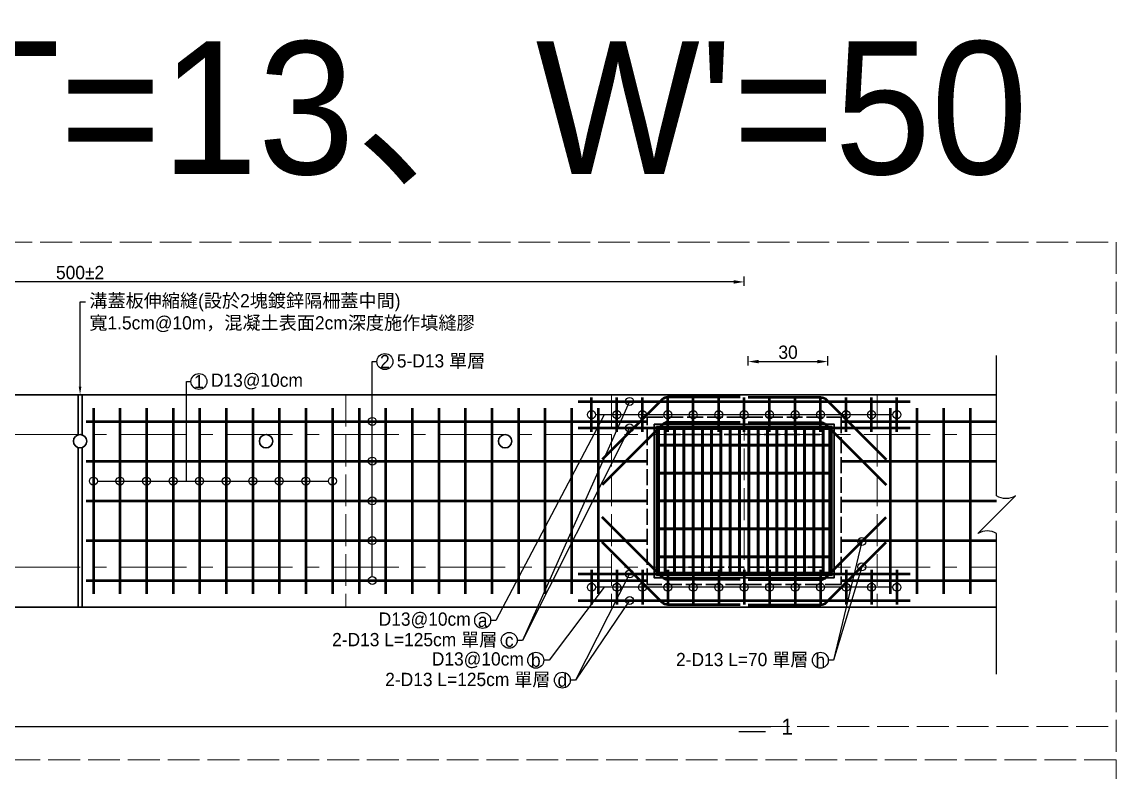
# Model space of a CAD drawing. Extents: x -4891 to 4829, y -5666 to -3242.
# Drawn here: x -1632.8 to -1220.9, y -4545.9 to -4263.3 of the extents above; entities that cross this region are included whole.
import ezdxf
from ezdxf import colors
from ezdxf.entities.mleader import LeaderData, LeaderLine
from ezdxf.math import Vec2, Vec3

# ---------------------------------------------------------------- set-up
doc = ezdxf.new("R2010")
doc.units = 0
doc.header["$MEASUREMENT"] = 0
doc.linetypes.add('ACAD_ISO02W100', pattern=[15, 12, -3])
doc.linetypes.add('CENTERX2', pattern=[4, 2.5, -0.5, 0.5, -0.5])
doc.layers.add('一、4.基本-隱藏', color=9, linetype='ACAD_ISO02W100', lineweight=20, plot=False)
doc.layers.add('三、3.文字-註解文字', color=2, linetype='Continuous')
for name, color, linetype, lineweight in [('二、1.繪圖-既有設施', 8, 'Continuous', 20), ('二、2.繪圖-施作項目', 181, 'Continuous', 30), ('二、5.繪圖-鋼筋', 60, 'Continuous', 50), ('二、6.繪圖-其他施作項目', 35, 'Continuous', 30)]:
    doc.layers.add(name, color=color, linetype=linetype, lineweight=lineweight)
doc.styles.add('次圖名(詳圖)', font='MS PGothic.ttf', dxfattribs={"height": 6})
doc.styles.add('註解文字', font='MS PGothic.ttf', dxfattribs={"height": 5})
doc.dimstyles.new('註解文字', dxfattribs={"dimtxt": 5, "dimasz": 4, "dimexe": 2, "dimexo": 2.5, "dimgap": 1, "dimtad": 2, "dimzin": 0, "dimdsep": 46, "dimtxsty": '註解文字', "dimcen": 0.1, "dimclrd": 144, "dimclre": 144, "dimclrt": 256, "dimadec": 0, "dimazin": 0, "dimtfac": 1, "dimtofl": 0, "dimtmove": 0, "dimatfit": 3, "dimfxl": 1.5, "dimfxlon": 1, "dimtolj": 1, "dimtzin": 0, "dimlwd": -1, "dimlwe": -1, "dimarcsym": 1})
pattern_1 = [(45, (-2681.2158, -4235.1416), (-2.65165, 2.65165), []), (45, (-2680.332, -4235.1416), (-2.65165, 2.65165), []), (45, (-2679.448, -4235.1416), (-2.65165, 2.65165), []), (45, (-2678.564, -4235.1416), (-2.65165, 2.65165), [])]

# ---------------------------------------------------------------- blocks, each defined once
blk = doc.blocks.new('_None')
blk = doc.blocks.new('_Small')
at = {"color": 0, "linetype": 'ByBlock', "lineweight": -2}
blk.add_circle((0, 0), 0.25, dxfattribs=at)
blk = doc.blocks.new('*D119')
at = {"layer": 'Defpoints', "color": 0, "transparency": 16777216}
for p in [(-1860.85, -4361.3), (-1860.85, -4413.99), (-1360.85, -4413.99)]:
    blk.add_point(p, dxfattribs=at)
at = {"layer": '三、3.文字-註解文字', "color": 144, "transparency": 16777216}
for p, q in [((-1860.85, -4362.8), (-1860.85, -4359.3)), ((-1364.85, -4361.3), (-1856.85, -4361.3)), ((-1360.85, -4362.8), (-1360.85, -4359.3))]:
    blk.add_line(p, q, dxfattribs=at)
for points in [[(-1856.85, -4360.63), (-1856.85, -4361.96), (-1860.85, -4361.3)], [(-1364.85, -4360.63), (-1364.85, -4361.96), (-1360.85, -4361.3)]]:
    blk.add_solid(points, dxfattribs=at)
at = {"layer": '三、3.文字-註解文字', "transparency": 16777216, "insert": (-1610.85, -4357.8), "char_height": 5, "attachment_point": 5, "style": '註解文字'}
blk.add_mtext('\\A1;500±2', dxfattribs=at)
blk = doc.blocks.new('*D124')
at = {"layer": 'Defpoints', "color": 0, "linetype": 'Continuous', "transparency": 16777216}
for p in [(-1329.35, -4391.3), (-1359.35, -4409.91), (-1329.35, -4409.91)]:
    blk.add_point(p, dxfattribs=at)
at = {"layer": '三、3.文字-註解文字', "color": 144, "transparency": 16777216}
for p, q in [((-1359.35, -4392.8), (-1359.35, -4389.3)), ((-1329.35, -4392.8), (-1329.35, -4389.3)), ((-1355.35, -4391.3), (-1333.35, -4391.3))]:
    blk.add_line(p, q, dxfattribs=at)
at = {"layer": '三、3.文字-註解文字', "color": 144, "linetype": 'Continuous', "transparency": 16777216}
for points in [[(-1355.35, -4390.63), (-1355.35, -4391.96), (-1359.35, -4391.3)], [(-1333.35, -4390.63), (-1333.35, -4391.96), (-1329.35, -4391.3)]]:
    blk.add_solid(points, dxfattribs=at)
at = {"layer": '三、3.文字-註解文字', "linetype": 'Continuous', "transparency": 16777216, "insert": (-1344.35, -4387.8), "char_height": 5, "attachment_point": 5, "style": '註解文字'}
blk.add_mtext('\\A1;30', dxfattribs=at)

msp = doc.modelspace()

# ---------------------------------------------------------------- hatches: boundary and pattern name
at = {"layer": '二、6.繪圖-其他施作項目'}
h = msp.add_hatch(color=256, dxfattribs=at)
h.dxf.hatch_style = 1
h.paths.add_polyline_path([(-1394.755, -4472.696), (-1326.955, -4472.696), (-1326.955, -4414.896), (-1394.755, -4414.896)])
h.paths.add_polyline_path([(-1393.855, -4415.796), (-1327.855, -4415.796), (-1327.855, -4471.796), (-1393.855, -4471.796)], flags=16)
h = msp.add_hatch(dxfattribs=at)
h.set_pattern_fill('ANSI34', color=256, scale=5)
h.set_pattern_definition(pattern_1)
h.paths.add_polyline_path([(-1328.855, -4422.546), (-1392.855, -4422.546), (-1392.855, -4423.046), (-1328.855, -4423.046)])
h = msp.add_hatch(dxfattribs=at)
h.set_pattern_fill('ANSI34', color=256, scale=5)
h.set_pattern_definition(pattern_1)
h.paths.add_polyline_path([(-1328.855, -4433.046), (-1392.855, -4433.046), (-1392.855, -4433.546), (-1328.855, -4433.546)])
h = msp.add_hatch(dxfattribs=at)
h.set_pattern_fill('ANSI34', color=256, scale=5)
h.set_pattern_definition(pattern_1)
h.paths.add_polyline_path([(-1328.855, -4443.546), (-1392.855, -4443.546), (-1392.855, -4444.046), (-1328.855, -4444.046)])
h = msp.add_hatch(dxfattribs=at)
h.set_pattern_fill('ANSI34', color=256, scale=5)
h.set_pattern_definition(pattern_1)
h.paths.add_polyline_path([(-1328.855, -4454.046), (-1392.855, -4454.046), (-1392.855, -4454.546), (-1328.855, -4454.546)])
h = msp.add_hatch(dxfattribs=at)
h.set_pattern_fill('ANSI34', color=256, scale=5)
h.set_pattern_definition(pattern_1)
h.paths.add_polyline_path([(-1328.855, -4464.546), (-1392.855, -4464.546), (-1392.855, -4465.046), (-1328.855, -4465.046)])

# ---------------------------------------------------------------- linework, layer by layer
at = {"layer": '一、4.基本-隱藏'}
for points in [[(-2000.855, -4346.296), (-1220.855, -4346.296), (-1220.855, -4853.296), (-2000.855, -4853.296)], [(-2000.855, -4346.296), (-1220.855, -4346.296), (-1220.855, -4541.296), (-2000.855, -4541.296)]]:
    msp.add_lwpolyline(points, close=True, dxfattribs=at)
for points in [[(-1510.855, -4403.796), (-1510.855, -4483.796)], [(-1410.855, -4403.796), (-1410.855, -4483.796)], [(-1310.855, -4403.796), (-1310.855, -4483.796)], [(-1360.855, -4408.989), (-1360.855, -4483.796)], [(-2000.855, -4528.796), (-1220.855, -4528.796)]]:
    msp.add_lwpolyline(points, dxfattribs=at)
at = {"layer": '三、3.文字-註解文字'}
msp.add_lwpolyline([(-1265.855, -4508.989), (-1265.855, -4456.06, 0.2828427), (-1272.926, -4456.06), (-1258.784, -4441.918, -0.2828427), (-1265.855, -4441.918), (-1265.855, -4388.989)], format="xyb", dxfattribs=at)
at = {"layer": '三、3.文字-註解文字', "color": 144}
for points in [[(-1304.855, -4411.296), (-1416.855, -4411.296)], [(-1604.355, -4436.296), (-1517.355, -4436.296)], [(-1304.855, -4476.296), (-1416.855, -4476.296)]]:
    msp.add_lwpolyline(points, dxfattribs=at)
at = {"layer": '三、3.文字-註解文字'}
for points in [[(-1870.855, -4528.796), (-1350.855, -4528.796)], [(-1352.855, -4530.796), (-1362.855, -4530.796)]]:
    msp.add_lwpolyline(points, dxfattribs=at)
for centre in [(-1496.105, -4391.296), (-1566.105, -4398.796), (-1459.308, -4488.796), (-1449.308, -4496.296), (-1439.308, -4503.796), (-1332.191, -4503.796), (-1429.308, -4511.296)]:
    msp.add_circle(centre, 3, dxfattribs=at)
at = {"layer": '三、3.文字-註解文字', "color": 144}
for centre in [(-1418.355, -4411.296), (-1408.772, -4411.296), (-1399.188, -4411.296), (-1389.605, -4411.296), (-1380.022, -4411.296), (-1370.438, -4411.296), (-1360.855, -4411.296), (-1351.272, -4411.296), (-1341.688, -4411.296), (-1332.105, -4411.296), (-1322.522, -4411.296), (-1312.938, -4411.296), (-1303.355, -4411.296), (-1500.855, -4413.833), (-1500.855, -4428.796), (-1605.855, -4436.296), (-1595.855, -4436.296), (-1585.855, -4436.296), (-1575.855, -4436.296), (-1565.855, -4436.296), (-1555.855, -4436.296), (-1545.855, -4436.296), (-1535.855, -4436.296), (-1525.855, -4436.296), (-1515.855, -4436.296), (-1500.855, -4443.758), (-1500.855, -4458.721), (-1500.855, -4473.758), (-1418.355, -4476.296), (-1408.772, -4476.296), (-1399.188, -4476.296), (-1389.605, -4476.296), (-1380.022, -4476.296), (-1370.438, -4476.296), (-1360.855, -4476.296), (-1351.272, -4476.296), (-1341.688, -4476.296), (-1332.105, -4476.296), (-1322.522, -4476.296), (-1312.938, -4476.296), (-1303.355, -4476.296)]:
    msp.add_circle(centre, 1.5, dxfattribs=at)
at = {"layer": '二、1.繪圖-既有設施', "linetype": 'CENTERX2', "ltscale": 10}
for points in [[(-1955.855, -4418.796), (-1265.855, -4418.796)], [(-1955.855, -4468.796), (-1265.855, -4468.796)]]:
    msp.add_lwpolyline(points, dxfattribs=at)
at = {"layer": '二、2.繪圖-施作項目', "linetype": 'Continuous'}
for points in [[(-1955.855, -4403.796), (-1265.855, -4403.796)], [(-1611.605, -4403.796), (-1611.605, -4418.911)], [(-1610.105, -4403.796), (-1610.105, -4418.911)], [(-1611.605, -4423.681), (-1611.605, -4483.796)], [(-1610.105, -4423.681), (-1610.105, -4483.796)], [(-1955.855, -4483.796), (-1265.855, -4483.796)]]:
    msp.add_lwpolyline(points, dxfattribs=at)
at = {"layer": '二、5.繪圖-鋼筋'}
for points in [[(-1423.355, -4406.296), (-1298.355, -4406.296)], [(-1418.355, -4417.796), (-1418.355, -4404.796)], [(-1408.772, -4417.796), (-1408.772, -4404.796)], [(-1399.188, -4417.796), (-1399.188, -4404.796)], [(-1389.605, -4417.796), (-1389.605, -4404.796)], [(-1380.022, -4417.796), (-1380.022, -4404.796)], [(-1370.438, -4417.796), (-1370.438, -4404.796)], [(-1360.855, -4417.796), (-1360.855, -4404.796)], [(-1351.272, -4417.796), (-1351.272, -4404.796)], [(-1341.688, -4417.796), (-1341.688, -4404.796)], [(-1332.105, -4417.796), (-1332.105, -4404.796)], [(-1322.522, -4417.796), (-1322.522, -4404.796)], [(-1312.938, -4417.796), (-1312.938, -4404.796)], [(-1303.355, -4417.796), (-1303.355, -4404.796)], [(-1605.855, -4408.796), (-1605.855, -4478.796)], [(-1595.855, -4408.796), (-1595.855, -4478.796)], [(-1585.855, -4408.796), (-1585.855, -4478.796)], [(-1575.855, -4408.796), (-1575.855, -4478.796)], [(-1565.855, -4408.796), (-1565.855, -4478.796)], [(-1555.855, -4408.796), (-1555.855, -4478.796)], [(-1545.855, -4408.796), (-1545.855, -4478.796)], [(-1535.855, -4408.796), (-1535.855, -4478.796)], [(-1525.855, -4408.796), (-1525.855, -4478.796)], [(-1515.855, -4408.796), (-1515.855, -4478.796)], [(-1505.855, -4408.796), (-1505.855, -4478.796)], [(-1495.855, -4408.796), (-1495.855, -4478.796)], [(-1485.855, -4408.796), (-1485.855, -4478.796)], [(-1475.855, -4408.796), (-1475.855, -4478.796)], [(-1465.855, -4408.796), (-1465.855, -4478.796)], [(-1455.855, -4408.796), (-1455.855, -4478.796)], [(-1445.855, -4408.796), (-1445.855, -4478.796)], [(-1435.855, -4408.796), (-1435.855, -4478.796)], [(-1425.855, -4408.796), (-1425.855, -4478.796)], [(-1415.855, -4408.796), (-1415.855, -4478.796)], [(-1305.855, -4408.796), (-1305.855, -4478.796)], [(-1295.855, -4408.796), (-1295.855, -4478.796)], [(-1285.855, -4408.796), (-1285.855, -4478.796)], [(-1275.855, -4408.796), (-1275.855, -4478.796)], [(-1423.355, -4416.296), (-1298.355, -4416.296)], [(-1423.355, -4471.296), (-1298.355, -4471.296)], [(-1418.355, -4469.796), (-1418.355, -4482.796)], [(-1408.772, -4469.796), (-1408.772, -4482.796)], [(-1399.188, -4469.796), (-1399.188, -4482.796)], [(-1389.605, -4469.796), (-1389.605, -4482.796)], [(-1380.022, -4469.796), (-1380.022, -4482.796)], [(-1370.438, -4469.796), (-1370.438, -4482.796)], [(-1360.855, -4469.796), (-1360.855, -4482.796)], [(-1351.272, -4469.796), (-1351.272, -4482.796)], [(-1341.688, -4469.796), (-1341.688, -4482.796)], [(-1332.105, -4469.796), (-1332.105, -4482.796)], [(-1322.522, -4469.796), (-1322.522, -4482.796)], [(-1312.938, -4469.796), (-1312.938, -4482.796)], [(-1303.355, -4469.796), (-1303.355, -4482.796)], [(-1423.355, -4481.296), (-1298.355, -4481.296)]]:
    msp.add_lwpolyline(points, dxfattribs=at)
for points in [[(-1362.355, -4404.716), (-1389.612, -4404.716, 0.1989124), (-1391.734, -4405.595), (-1414.355, -4428.216)], [(-1359.355, -4404.716), (-1332.098, -4404.716, -0.1989124), (-1329.976, -4405.595), (-1307.355, -4428.216)], [(-1362.355, -4414.216), (-1389.612, -4414.216, 0.1989124), (-1391.734, -4415.095), (-1414.355, -4437.716)], [(-1359.355, -4414.216), (-1332.098, -4414.216, -0.1989124), (-1329.976, -4415.095), (-1307.355, -4437.716)], [(-1362.355, -4473.376), (-1389.612, -4473.376, -0.1989124), (-1391.734, -4472.497), (-1414.355, -4449.876)], [(-1359.355, -4473.376), (-1332.098, -4473.376, 0.1989124), (-1329.976, -4472.497), (-1307.355, -4449.876)], [(-1362.355, -4482.876), (-1389.612, -4482.876, -0.1989124), (-1391.734, -4481.997), (-1414.355, -4459.376)], [(-1359.355, -4482.876), (-1332.098, -4482.876, 0.1989124), (-1329.976, -4481.997), (-1307.355, -4459.376)]]:
    msp.add_lwpolyline(points, format="xyb", dxfattribs=at)
at = {"layer": '二、5.繪圖-鋼筋', "linetype": 'Continuous'}
for points in [[(-1608.605, -4413.833), (-1397.355, -4413.833)], [(-1324.355, -4413.833), (-1265.855, -4413.833)], [(-1608.605, -4428.796), (-1397.355, -4428.796)], [(-1324.355, -4428.796), (-1265.855, -4428.796)], [(-1608.605, -4443.758), (-1397.355, -4443.758)], [(-1324.355, -4443.758), (-1265.855, -4443.758)], [(-1608.605, -4458.721), (-1397.355, -4458.721)], [(-1324.355, -4458.721), (-1265.855, -4458.721)], [(-1608.605, -4473.758), (-1397.355, -4473.758)], [(-1324.355, -4473.758), (-1265.855, -4473.758)]]:
    msp.add_lwpolyline(points, dxfattribs=at)
at = {"layer": '二、6.繪圖-其他施作項目', "linetype": 'ACAD_ISO02W100', "ltscale": 0.5}
for points in [[(-1397.355, -4412.296), (-1324.355, -4412.296), (-1324.355, -4475.296), (-1397.355, -4475.296)], [(-1390.855, -4418.796), (-1330.855, -4418.796), (-1330.855, -4468.796), (-1390.855, -4468.796)]]:
    msp.add_lwpolyline(points, close=True, dxfattribs=at)
at = {"layer": '二、6.繪圖-其他施作項目'}
for points in [[(-1394.755, -4414.896), (-1326.955, -4414.896), (-1326.955, -4472.696), (-1394.755, -4472.696)], [(-1393.855, -4415.796), (-1327.855, -4415.796), (-1327.855, -4471.796), (-1393.855, -4471.796)], [(-1393.355, -4416.296), (-1328.355, -4416.296), (-1328.355, -4471.296), (-1393.355, -4471.296)]]:
    msp.add_lwpolyline(points, close=True, dxfattribs=at)
for points in [[(-1393.355, -4416.296), (-1328.355, -4416.296)], [(-1393.355, -4416.296), (-1393.355, -4471.296)], [(-1392.855, -4416.296), (-1392.855, -4471.296)], [(-1392.855, -4416.796), (-1328.855, -4416.796)], [(-1390.855, -4416.796), (-1390.855, -4422.546)], [(-1390.355, -4416.796), (-1390.355, -4422.546)], [(-1387.355, -4416.796), (-1387.355, -4422.546)], [(-1386.855, -4416.796), (-1386.855, -4422.546)], [(-1383.855, -4416.796), (-1383.855, -4422.546)], [(-1383.355, -4416.796), (-1383.355, -4422.546)], [(-1380.355, -4416.796), (-1380.355, -4422.546)], [(-1379.855, -4416.796), (-1379.855, -4422.546)], [(-1376.855, -4416.796), (-1376.855, -4422.546)], [(-1376.355, -4416.796), (-1376.355, -4422.546)], [(-1373.355, -4416.796), (-1373.355, -4422.546)], [(-1372.855, -4416.796), (-1372.855, -4422.546)], [(-1369.855, -4416.796), (-1369.855, -4422.546)], [(-1369.355, -4416.796), (-1369.355, -4422.546)], [(-1366.355, -4416.796), (-1366.355, -4422.546)], [(-1365.855, -4416.796), (-1365.855, -4422.546)], [(-1362.855, -4416.796), (-1362.855, -4422.546)], [(-1362.355, -4416.796), (-1362.355, -4422.546)], [(-1359.355, -4416.796), (-1359.355, -4422.546)], [(-1358.855, -4416.796), (-1358.855, -4422.546)], [(-1355.855, -4416.796), (-1355.855, -4422.546)], [(-1355.355, -4416.796), (-1355.355, -4422.546)], [(-1352.355, -4416.796), (-1352.355, -4422.546)], [(-1351.855, -4416.796), (-1351.855, -4422.546)], [(-1348.855, -4416.796), (-1348.855, -4422.546)], [(-1348.355, -4416.796), (-1348.355, -4422.546)], [(-1345.355, -4416.796), (-1345.355, -4422.546)], [(-1344.855, -4416.796), (-1344.855, -4422.546)], [(-1341.855, -4416.796), (-1341.855, -4422.546)], [(-1341.355, -4416.796), (-1341.355, -4422.546)], [(-1338.355, -4416.796), (-1338.355, -4422.546)], [(-1337.855, -4416.796), (-1337.855, -4422.546)], [(-1334.855, -4416.796), (-1334.855, -4422.546)], [(-1334.355, -4416.796), (-1334.355, -4422.546)], [(-1331.355, -4416.796), (-1331.355, -4422.546)], [(-1330.855, -4416.796), (-1330.855, -4422.546)], [(-1328.855, -4416.296), (-1328.855, -4471.296)], [(-1328.355, -4416.296), (-1328.355, -4471.296)], [(-1392.855, -4422.546), (-1328.855, -4422.546)], [(-1392.855, -4423.046), (-1328.855, -4423.046)], [(-1390.855, -4423.046), (-1390.855, -4433.046)], [(-1390.355, -4423.046), (-1390.355, -4433.046)], [(-1387.355, -4423.046), (-1387.355, -4433.046)], [(-1386.855, -4423.046), (-1386.855, -4433.046)], [(-1383.855, -4423.046), (-1383.855, -4433.046)], [(-1383.355, -4423.046), (-1383.355, -4433.046)], [(-1380.355, -4423.046), (-1380.355, -4433.046)], [(-1379.855, -4423.046), (-1379.855, -4433.046)], [(-1376.855, -4423.046), (-1376.855, -4433.046)], [(-1376.355, -4423.046), (-1376.355, -4433.046)], [(-1373.355, -4423.046), (-1373.355, -4433.046)], [(-1372.855, -4423.046), (-1372.855, -4433.046)], [(-1369.855, -4423.046), (-1369.855, -4433.046)], [(-1369.355, -4423.046), (-1369.355, -4433.046)], [(-1366.355, -4423.046), (-1366.355, -4433.046)], [(-1365.855, -4423.046), (-1365.855, -4433.046)], [(-1362.855, -4423.046), (-1362.855, -4433.046)], [(-1362.355, -4423.046), (-1362.355, -4433.046)], [(-1359.355, -4423.046), (-1359.355, -4433.046)], [(-1358.855, -4423.046), (-1358.855, -4433.046)], [(-1355.855, -4423.046), (-1355.855, -4433.046)], [(-1355.355, -4423.046), (-1355.355, -4433.046)], [(-1352.355, -4423.046), (-1352.355, -4433.046)], [(-1351.855, -4423.046), (-1351.855, -4433.046)], [(-1348.855, -4423.046), (-1348.855, -4433.046)], [(-1348.355, -4423.046), (-1348.355, -4433.046)], [(-1345.355, -4423.046), (-1345.355, -4433.046)], [(-1344.855, -4423.046), (-1344.855, -4433.046)], [(-1341.855, -4423.046), (-1341.855, -4433.046)], [(-1341.355, -4423.046), (-1341.355, -4433.046)], [(-1338.355, -4423.046), (-1338.355, -4433.046)], [(-1337.855, -4423.046), (-1337.855, -4433.046)], [(-1334.855, -4423.046), (-1334.855, -4433.046)], [(-1334.355, -4423.046), (-1334.355, -4433.046)], [(-1331.355, -4423.046), (-1331.355, -4433.046)], [(-1330.855, -4423.046), (-1330.855, -4433.046)], [(-1392.855, -4433.046), (-1328.855, -4433.046)], [(-1392.855, -4433.546), (-1328.855, -4433.546)], [(-1390.855, -4433.546), (-1390.855, -4443.546)], [(-1390.355, -4433.546), (-1390.355, -4443.546)], [(-1387.355, -4433.546), (-1387.355, -4443.546)], [(-1386.855, -4433.546), (-1386.855, -4443.546)], [(-1383.855, -4433.546), (-1383.855, -4443.546)], [(-1383.355, -4433.546), (-1383.355, -4443.546)], [(-1380.355, -4433.546), (-1380.355, -4443.546)], [(-1379.855, -4433.546), (-1379.855, -4443.546)], [(-1376.855, -4433.546), (-1376.855, -4443.546)], [(-1376.355, -4433.546), (-1376.355, -4443.546)], [(-1373.355, -4433.546), (-1373.355, -4443.546)], [(-1372.855, -4433.546), (-1372.855, -4443.546)], [(-1369.855, -4433.546), (-1369.855, -4443.546)], [(-1369.355, -4433.546), (-1369.355, -4443.546)], [(-1366.355, -4433.546), (-1366.355, -4443.546)], [(-1365.855, -4433.546), (-1365.855, -4443.546)], [(-1362.855, -4433.546), (-1362.855, -4443.546)], [(-1362.355, -4433.546), (-1362.355, -4443.546)], [(-1359.355, -4433.546), (-1359.355, -4443.546)], [(-1358.855, -4433.546), (-1358.855, -4443.546)], [(-1355.855, -4433.546), (-1355.855, -4443.546)], [(-1355.355, -4433.546), (-1355.355, -4443.546)], [(-1352.355, -4433.546), (-1352.355, -4443.546)], [(-1351.855, -4433.546), (-1351.855, -4443.546)], [(-1348.855, -4433.546), (-1348.855, -4443.546)], [(-1348.355, -4433.546), (-1348.355, -4443.546)], [(-1345.355, -4433.546), (-1345.355, -4443.546)], [(-1344.855, -4433.546), (-1344.855, -4443.546)], [(-1341.855, -4433.546), (-1341.855, -4443.546)], [(-1341.355, -4433.546), (-1341.355, -4443.546)], [(-1338.355, -4433.546), (-1338.355, -4443.546)], [(-1337.855, -4433.546), (-1337.855, -4443.546)], [(-1334.855, -4433.546), (-1334.855, -4443.546)], [(-1334.355, -4433.546), (-1334.355, -4443.546)], [(-1331.355, -4433.546), (-1331.355, -4443.546)], [(-1330.855, -4433.546), (-1330.855, -4443.546)], [(-1392.855, -4443.546), (-1328.855, -4443.546)], [(-1392.855, -4444.046), (-1328.855, -4444.046)], [(-1390.855, -4444.046), (-1390.855, -4454.046)], [(-1390.355, -4444.046), (-1390.355, -4454.046)], [(-1387.355, -4444.046), (-1387.355, -4454.046)], [(-1386.855, -4444.046), (-1386.855, -4454.046)], [(-1383.855, -4444.046), (-1383.855, -4454.046)], [(-1383.355, -4444.046), (-1383.355, -4454.046)], [(-1380.355, -4444.046), (-1380.355, -4454.046)], [(-1379.855, -4444.046), (-1379.855, -4454.046)], [(-1376.855, -4444.046), (-1376.855, -4454.046)], [(-1376.355, -4444.046), (-1376.355, -4454.046)], [(-1373.355, -4444.046), (-1373.355, -4454.046)], [(-1372.855, -4444.046), (-1372.855, -4454.046)], [(-1369.855, -4444.046), (-1369.855, -4454.046)], [(-1369.355, -4444.046), (-1369.355, -4454.046)], [(-1366.355, -4444.046), (-1366.355, -4454.046)], [(-1365.855, -4444.046), (-1365.855, -4454.046)], [(-1362.855, -4444.046), (-1362.855, -4454.046)], [(-1362.355, -4444.046), (-1362.355, -4454.046)], [(-1359.355, -4444.046), (-1359.355, -4454.046)], [(-1358.855, -4444.046), (-1358.855, -4454.046)], [(-1355.855, -4444.046), (-1355.855, -4454.046)], [(-1355.355, -4444.046), (-1355.355, -4454.046)], [(-1352.355, -4444.046), (-1352.355, -4454.046)], [(-1351.855, -4444.046), (-1351.855, -4454.046)], [(-1348.855, -4444.046), (-1348.855, -4454.046)], [(-1348.355, -4444.046), (-1348.355, -4454.046)], [(-1345.355, -4444.046), (-1345.355, -4454.046)], [(-1344.855, -4444.046), (-1344.855, -4454.046)], [(-1341.855, -4444.046), (-1341.855, -4454.046)], [(-1341.355, -4444.046), (-1341.355, -4454.046)], [(-1338.355, -4444.046), (-1338.355, -4454.046)], [(-1337.855, -4444.046), (-1337.855, -4454.046)], [(-1334.855, -4444.046), (-1334.855, -4454.046)], [(-1334.355, -4444.046), (-1334.355, -4454.046)], [(-1331.355, -4444.046), (-1331.355, -4454.046)], [(-1330.855, -4444.046), (-1330.855, -4454.046)], [(-1392.855, -4454.046), (-1328.855, -4454.046)], [(-1392.855, -4454.546), (-1328.855, -4454.546)], [(-1390.855, -4454.546), (-1390.855, -4464.546)], [(-1390.355, -4454.546), (-1390.355, -4464.546)], [(-1387.355, -4454.546), (-1387.355, -4464.546)], [(-1386.855, -4454.546), (-1386.855, -4464.546)], [(-1383.855, -4454.546), (-1383.855, -4464.546)], [(-1383.355, -4454.546), (-1383.355, -4464.546)], [(-1380.355, -4454.546), (-1380.355, -4464.546)], [(-1379.855, -4454.546), (-1379.855, -4464.546)], [(-1376.855, -4454.546), (-1376.855, -4464.546)], [(-1376.355, -4454.546), (-1376.355, -4464.546)], [(-1373.355, -4454.546), (-1373.355, -4464.546)], [(-1372.855, -4454.546), (-1372.855, -4464.546)], [(-1369.855, -4454.546), (-1369.855, -4464.546)], [(-1369.355, -4454.546), (-1369.355, -4464.546)], [(-1366.355, -4454.546), (-1366.355, -4464.546)], [(-1365.855, -4454.546), (-1365.855, -4464.546)], [(-1362.855, -4454.546), (-1362.855, -4464.546)], [(-1362.355, -4454.546), (-1362.355, -4464.546)], [(-1359.355, -4454.546), (-1359.355, -4464.546)], [(-1358.855, -4454.546), (-1358.855, -4464.546)], [(-1355.855, -4454.546), (-1355.855, -4464.546)], [(-1355.355, -4454.546), (-1355.355, -4464.546)], [(-1352.355, -4454.546), (-1352.355, -4464.546)], [(-1351.855, -4454.546), (-1351.855, -4464.546)], [(-1348.855, -4454.546), (-1348.855, -4464.546)], [(-1348.355, -4454.546), (-1348.355, -4464.546)], [(-1345.355, -4454.546), (-1345.355, -4464.546)], [(-1344.855, -4454.546), (-1344.855, -4464.546)], [(-1341.855, -4454.546), (-1341.855, -4464.546)], [(-1341.355, -4454.546), (-1341.355, -4464.546)], [(-1338.355, -4454.546), (-1338.355, -4464.546)], [(-1337.855, -4454.546), (-1337.855, -4464.546)], [(-1334.855, -4454.546), (-1334.855, -4464.546)], [(-1334.355, -4454.546), (-1334.355, -4464.546)], [(-1331.355, -4454.546), (-1331.355, -4464.546)], [(-1330.855, -4454.546), (-1330.855, -4464.546)], [(-1392.855, -4464.546), (-1328.855, -4464.546)], [(-1392.855, -4465.046), (-1328.855, -4465.046)], [(-1390.855, -4465.046), (-1390.855, -4470.796)], [(-1390.355, -4465.046), (-1390.355, -4470.796)], [(-1387.355, -4465.046), (-1387.355, -4470.796)], [(-1386.855, -4465.046), (-1386.855, -4470.796)], [(-1383.855, -4465.046), (-1383.855, -4470.796)], [(-1383.355, -4465.046), (-1383.355, -4470.796)], [(-1380.355, -4465.046), (-1380.355, -4470.796)], [(-1379.855, -4465.046), (-1379.855, -4470.796)], [(-1376.855, -4465.046), (-1376.855, -4470.796)], [(-1376.355, -4465.046), (-1376.355, -4470.796)], [(-1373.355, -4465.046), (-1373.355, -4470.796)], [(-1372.855, -4465.046), (-1372.855, -4470.796)], [(-1369.855, -4465.046), (-1369.855, -4470.796)], [(-1369.355, -4465.046), (-1369.355, -4470.796)], [(-1366.355, -4465.046), (-1366.355, -4470.796)], [(-1365.855, -4465.046), (-1365.855, -4470.796)], [(-1362.855, -4465.046), (-1362.855, -4470.796)], [(-1362.355, -4465.046), (-1362.355, -4470.796)], [(-1359.355, -4465.046), (-1359.355, -4470.796)], [(-1358.855, -4465.046), (-1358.855, -4470.796)], [(-1355.855, -4465.046), (-1355.855, -4470.796)], [(-1355.355, -4465.046), (-1355.355, -4470.796)], [(-1352.355, -4465.046), (-1352.355, -4470.796)], [(-1351.855, -4465.046), (-1351.855, -4470.796)], [(-1348.855, -4465.046), (-1348.855, -4470.796)], [(-1348.355, -4465.046), (-1348.355, -4470.796)], [(-1345.355, -4465.046), (-1345.355, -4470.796)], [(-1344.855, -4465.046), (-1344.855, -4470.796)], [(-1341.855, -4465.046), (-1341.855, -4470.796)], [(-1341.355, -4465.046), (-1341.355, -4470.796)], [(-1338.355, -4465.046), (-1338.355, -4470.796)], [(-1337.855, -4465.046), (-1337.855, -4470.796)], [(-1334.855, -4465.046), (-1334.855, -4470.796)], [(-1334.355, -4465.046), (-1334.355, -4470.796)], [(-1331.355, -4465.046), (-1331.355, -4470.796)], [(-1330.855, -4465.046), (-1330.855, -4470.796)], [(-1393.355, -4471.296), (-1328.355, -4471.296)], [(-1392.855, -4470.796), (-1328.855, -4470.796)]]:
    msp.add_lwpolyline(points, dxfattribs=at)
for centre in [(-1610.855, -4421.296), (-1540.855, -4421.296), (-1450.855, -4421.296)]:
    msp.add_circle(centre, 2.5, dxfattribs=at)

# ---------------------------------------------------------------- texts
at = {"layer": '三、3.文字-註解文字'}
for s, width, gutter_width, insert, char_height, attachment_point, style in [("{\\fMS PGothic|b0|i0|c128|p34;原址拓寬  T=13、W}'{\\fMS PGothic|b0|i0|c128|p34;=}5{\\fMS PGothic|b0|i0|c128|p34;0}", 742.44564, 25, (-1610.855, -4326.296), 50, 8, '註解文字'), ('2', 8.38231, 30, (-1496.105, -4391.296), 5, 5, '註解文字'), ('5-D13 單層', 42.88103, 30, (-1491.605, -4391.296), 5, 4, '註解文字'), ('1', 8.38231, 30, (-1566.105, -4398.796), 5, 5, '註解文字'), ('D13@10cm', 15.95159, 30, (-1561.605, -4398.796), 5, 4, '註解文字'), ('D13@10cm', 39.45942, 30, (-1463.808, -4488.796), 5, 6, '註解文字'), ('a', 8.38231, 30, (-1459.308, -4488.796), 5, 5, '註解文字'), ('2-D13 L=125cm 單層', 78.12323, 30, (-1453.808, -4496.296), 5, 6, '註解文字'), ('c', 8.38231, 30, (-1449.308, -4496.296), 5, 5, '註解文字'), ('D13@10cm', 78.12323, 30, (-1443.808, -4503.796), 5, 6, '註解文字'), ('b', 8.38231, 30, (-1439.308, -4503.796), 5, 5, '註解文字'), ('2-D13 L=70 單層', 78.12323, 30, (-1336.691, -4503.796), 5, 6, '註解文字'), ('h', 8.38231, 30, (-1332.191, -4503.796), 5, 5, '註解文字'), ('2-D13 L=125cm 單層', 78.12323, 30, (-1433.808, -4511.296), 5, 6, '註解文字'), ('d', 8.38231, 30, (-1429.308, -4511.296), 5, 5, '註解文字'), ('1', 3, 15, (-1346.855, -4528.796), 6, 4, '次圖名(詳圖)')]:
    msp.add_mtext_dynamic_manual_height_columns(s, width=width, gutter_width=gutter_width, heights=[0], dxfattribs=dict(at, insert=insert, char_height=char_height, attachment_point=attachment_point, style=style))

# ---------------------------------------------------------------- dimensions: what is measured, and where the dimension line sits
dim = msp.add_linear_dim(base=(-1860.855, -4361.296), p1=(-1360.855, -4413.989), p2=(-1860.855, -4413.989), text='500±2', dimstyle='註解文字', dxfattribs=at)
dim.commit()
dim.dimension.update_dxf_attribs({"geometry": '*D119', "text_midpoint": (-1610.855, -4357.796)})
at = {"layer": '三、3.文字-註解文字', "linetype": 'Continuous'}
dim = msp.add_linear_dim(base=(-1329.355, -4391.296), p1=(-1359.355, -4409.909), p2=(-1329.355, -4409.909), text='30', dimstyle='註解文字', dxfattribs=at)
dim.commit()
dim.dimension.update_dxf_attribs({"geometry": '*D124', "text_midpoint": (-1344.355, -4387.796)})

# ---------------------------------------------------------------- leaders
at = {"layer": '三、3.文字-註解文字'}
ml = msp.add_multileader_mtext('Standard', dxfattribs=at)
ml.set_content('{\\fMS PGothic|b0|i0|c128|p34;溝蓋板伸縮縫(設於2塊鍍鋅隔柵蓋中間)}\\P{\\fMS PGothic|b0|i0|c128|p34;寬1.5cm@10m，混凝土表面2cm深度施作填縫膠}', color=256, style='註解文字')
ml.set_leader_properties(color=144, linetype='ByLayer', lineweight=-1)
ml.build(insert=Vec2(0, 0))
ml.multileader.update_dxf_attribs({"dogleg_length": 2, "arrow_head_size": 3})
ctx = ml.context
ctx.base_point, ctx.char_height, ctx.arrow_head_size, ctx.landing_gap_size, ctx.plane_origin = Vec3(-1608.855, -4368.796), 5, 3, 1.5, Vec3(-1610.855, -4398.796)
notes = []
notes.append((ctx, [(1, (1, 1, 0), (-1610.855, -4368.796), (1, 0), 2, [(0, [(-1610.855, -4403.796)], 0, [])])]))
ctx.mtext.insert, ctx.mtext.width, ctx.mtext.flow_direction = Vec3(-1607.355, -4365.87), 178.42764, 5
ml = msp.add_multileader_mtext('Standard', dxfattribs=at)
ml.set_content('{\\fMS PGothic|b0|i0|c128|p34; }', color=256, style='註解文字')
ml.set_leader_properties(color=144, linetype='ByLayer', lineweight=-1)
ml.set_arrow_properties(name='NONE')
ml.build(insert=Vec2(0, 0))
ml.multileader.update_dxf_attribs({"dogleg_length": 1.75, "arrow_head_size": 3})
ctx = ml.context
ctx.base_point, ctx.char_height, ctx.arrow_head_size, ctx.landing_gap_size, ctx.plane_origin = Vec3(-1499.105, -4391.296), 3, 3, 3, Vec3(-1529.751, -4431.057)
notes.append((ctx, [(0, (1, 1, 0), (-1500.855, -4391.296), (1, 0), 1.75, [(0, [(-1500.855, -4472.258)], 0, [])])]))
ctx.mtext.insert, ctx.mtext.flow_direction = Vec3(-1496.105, -4389.796), 5
ml = msp.add_multileader_mtext('Standard', dxfattribs=at)
ml.set_content('{\\fMS PGothic|b0|i0|c128|p34; }', color=256, style='註解文字')
ml.set_leader_properties(color=144, linetype='ByLayer', lineweight=-1)
ml.set_arrow_properties(name='NONE')
ml.build(insert=Vec2(0, 0))
ml.multileader.update_dxf_attribs({"dogleg_length": 1.75, "arrow_head_size": 3})
ctx = ml.context
ctx.base_point, ctx.char_height, ctx.arrow_head_size, ctx.landing_gap_size, ctx.plane_origin = Vec3(-1569.105, -4398.796), 3, 3, 3, Vec3(-1599.751, -4431.057)
notes.append((ctx, [(0, (1, 1, 0), (-1570.855, -4398.796), (1, 0), 1.75, [(0, [(-1570.855, -4436.296)], 0, [])])]))
ctx.mtext.insert, ctx.mtext.flow_direction = Vec3(-1566.105, -4397.296), 5
ml = msp.add_multileader_mtext('Standard', dxfattribs=at)
ml.set_content(' ', color=256, style='註解文字')
ml.set_leader_properties(color=144, linetype='ByLayer', lineweight=-1)
ml.set_arrow_properties(name='SMALL')
ml.build(insert=Vec2(0, 0))
ml.multileader.update_dxf_attribs({"dogleg_length": 2, "arrow_head_size": 6})
ctx = ml.context
ctx.base_point, ctx.char_height, ctx.arrow_head_size, ctx.landing_gap_size, ctx.plane_origin = Vec3(-1454.524, -4496.296), 5, 6, 3, Vec3(-1426.583, -4461.309)
ctx.text_align_type = 2
notes.append((ctx, [(1, (1, 1, 0), (-1444.308, -4496.296), (-1, 0), 2, [(0, [(-1403.98, -4406.296)], 0, [])])]))
ctx.mtext.insert, ctx.mtext.alignment, ctx.mtext.flow_direction = Vec3(-1449.308, -4493.796), 3, 5
ml = msp.add_multileader_mtext('Standard', dxfattribs=at)
ml.set_content(' ', color=256, style='註解文字')
ml.set_leader_properties(color=144, linetype='ByLayer', lineweight=-1)
ml.set_arrow_properties(name='NONE')
ml.build(insert=Vec2(0, 0))
ml.multileader.update_dxf_attribs({"dogleg_length": 2, "arrow_head_size": 3})
ctx = ml.context
ctx.base_point, ctx.char_height, ctx.arrow_head_size, ctx.landing_gap_size, ctx.plane_origin = Vec3(-1464.524, -4488.796), 5, 3, 3, Vec3(-1436.167, -4473.809)
ctx.text_align_type = 2
notes.append((ctx, [(1, (1, 1, 0), (-1454.308, -4488.796), (-1, 0), 2, [(0, [(-1413.563, -4411.296)], 0, [])])]))
ctx.mtext.insert, ctx.mtext.alignment, ctx.mtext.flow_direction = Vec3(-1459.308, -4486.296), 3, 5
ml = msp.add_multileader_mtext('Standard', dxfattribs=at)
ml.set_content('{\\fMS PGothic|b0|i0|c128|p34; }', color=256, style='註解文字')
ml.set_leader_properties(color=144, linetype='ByLayer', lineweight=-1)
ml.set_arrow_properties(name='SMALL')
ml.build(insert=Vec2(0, 0))
ml.multileader.update_dxf_attribs({"dogleg_length": 2, "arrow_head_size": 6})
ctx = ml.context
ctx.base_point, ctx.char_height, ctx.arrow_head_size, ctx.landing_gap_size, ctx.plane_origin = Vec3(-1454.524, -4496.296), 5, 6, 3, Vec3(-1426.583, -4476.309)
ctx.text_align_type = 2
notes.append((ctx, [(1, (1, 1, 0), (-1444.308, -4496.296), (-1, 0), 2, [(0, [(-1403.98, -4416.296)], 0, [])])]))
ctx.mtext.insert, ctx.mtext.alignment, ctx.mtext.flow_direction = Vec3(-1449.308, -4493.796), 3, 5
ml = msp.add_multileader_mtext('Standard', dxfattribs=at)
ml.set_content(' ', color=256, style='註解文字')
ml.set_leader_properties(color=144, linetype='ByLayer', lineweight=-1)
ml.set_arrow_properties(name='SMALL')
ml.build(insert=Vec2(0, 0))
ml.multileader.update_dxf_attribs({"dogleg_length": 2, "arrow_head_size": 6})
ctx = ml.context
ctx.base_point, ctx.char_height, ctx.arrow_head_size, ctx.landing_gap_size, ctx.plane_origin = Vec3(-1337.407, -4503.796), 5, 6, 3, Vec3(-1338.753, -4516.809)
ctx.text_align_type = 2
notes.append((ctx, [(1, (1, 1, 0), (-1327.191, -4503.796), (-1, 0), 2, [(0, [(-1316.596, -4459.117)], 0, [])])]))
ctx.mtext.insert, ctx.mtext.alignment, ctx.mtext.flow_direction = Vec3(-1332.191, -4501.296), 3, 5
ml = msp.add_multileader_mtext('Standard', dxfattribs=at)
ml.set_content(' ', color=256, style='註解文字')
ml.set_leader_properties(color=144, linetype='ByLayer', lineweight=-1)
ml.set_arrow_properties(name='SMALL')
ml.build(insert=Vec2(0, 0))
ml.multileader.update_dxf_attribs({"dogleg_length": 2, "arrow_head_size": 6})
ctx = ml.context
ctx.base_point, ctx.char_height, ctx.arrow_head_size, ctx.landing_gap_size, ctx.plane_origin = Vec3(-1337.407, -4503.796), 5, 6, 3, Vec3(-1338.753, -4525.309)
ctx.text_align_type = 2
notes.append((ctx, [(1, (1, 1, 0), (-1327.191, -4503.796), (-1, 0), 2, [(0, [(-1316.596, -4468.617)], 0, [])])]))
ctx.mtext.insert, ctx.mtext.alignment, ctx.mtext.flow_direction = Vec3(-1332.191, -4501.296), 3, 5
ml = msp.add_multileader_mtext('Standard', dxfattribs=at)
ml.set_content(' ', color=256, style='註解文字')
ml.set_leader_properties(color=144, linetype='ByLayer', lineweight=-1)
ml.set_arrow_properties(name='SMALL')
ml.build(insert=Vec2(0, 0))
ml.multileader.update_dxf_attribs({"dogleg_length": 2, "arrow_head_size": 6})
ctx = ml.context
ctx.base_point, ctx.char_height, ctx.arrow_head_size, ctx.landing_gap_size, ctx.plane_origin = Vec3(-1434.524, -4511.296), 5, 6, 3, Vec3(-1428.667, -4513.309)
ctx.text_align_type = 2
notes.append((ctx, [(1, (1, 1, 0), (-1424.308, -4511.296), (-1, 0), 2, [(0, [(-1403.98, -4471.296)], 0, [])])]))
ctx.mtext.insert, ctx.mtext.alignment, ctx.mtext.flow_direction = Vec3(-1429.308, -4508.796), 3, 5
ml = msp.add_multileader_mtext('Standard', dxfattribs=at)
ml.set_content(' ', color=256, style='註解文字')
ml.set_leader_properties(color=144, linetype='ByLayer', lineweight=-1)
ml.set_arrow_properties(name='NONE')
ml.build(insert=Vec2(0, 0))
ml.multileader.update_dxf_attribs({"dogleg_length": 2, "arrow_head_size": 3})
ctx = ml.context
ctx.base_point, ctx.char_height, ctx.arrow_head_size, ctx.landing_gap_size, ctx.plane_origin = Vec3(-1444.524, -4503.796), 5, 3, 3, Vec3(-1436.167, -4523.809)
ctx.text_align_type = 2
notes.append((ctx, [(1, (1, 1, 0), (-1434.308, -4503.796), (-1, 0), 2, [(0, [(-1413.563, -4476.296)], 0, [])])]))
ctx.mtext.insert, ctx.mtext.alignment, ctx.mtext.flow_direction = Vec3(-1439.308, -4501.296), 3, 5
ml = msp.add_multileader_mtext('Standard', dxfattribs=at)
ml.set_content('{\\fMS PGothic|b0|i0|c128|p34; }', color=256, style='註解文字')
ml.set_leader_properties(color=144, linetype='ByLayer', lineweight=-1)
ml.set_arrow_properties(name='SMALL')
ml.build(insert=Vec2(0, 0))
ml.multileader.update_dxf_attribs({"dogleg_length": 2, "arrow_head_size": 6})
ctx = ml.context
ctx.base_point, ctx.char_height, ctx.arrow_head_size, ctx.landing_gap_size, ctx.plane_origin = Vec3(-1434.524, -4511.296), 5, 6, 3, Vec3(-1428.667, -4528.309)
ctx.text_align_type = 2
notes.append((ctx, [(1, (1, 1, 0), (-1424.308, -4511.296), (-1, 0), 2, [(0, [(-1403.98, -4481.296)], 0, [])])]))
ctx.mtext.insert, ctx.mtext.alignment, ctx.mtext.flow_direction = Vec3(-1429.308, -4508.796), 3, 5
for ctx, leaders in notes:
    for number, flags, end, landing, length, lines in leaders:
        leader = LeaderData()
        leader.index, (leader.has_last_leader_line, leader.has_dogleg_vector, leader.attachment_direction) = number, flags
        leader.last_leader_point, leader.dogleg_vector, leader.dogleg_length = Vec3(end), Vec3(landing), length
        for number, points, colour, breaks in lines:
            line = LeaderLine()
            line.index, line.vertices, line.color, line.breaks = number, Vec3.list(points), colors.encode_raw_color(colour), breaks
            leader.lines.append(line)
        ctx.leaders.append(leader)

doc.saveas('drawing.dxf')
